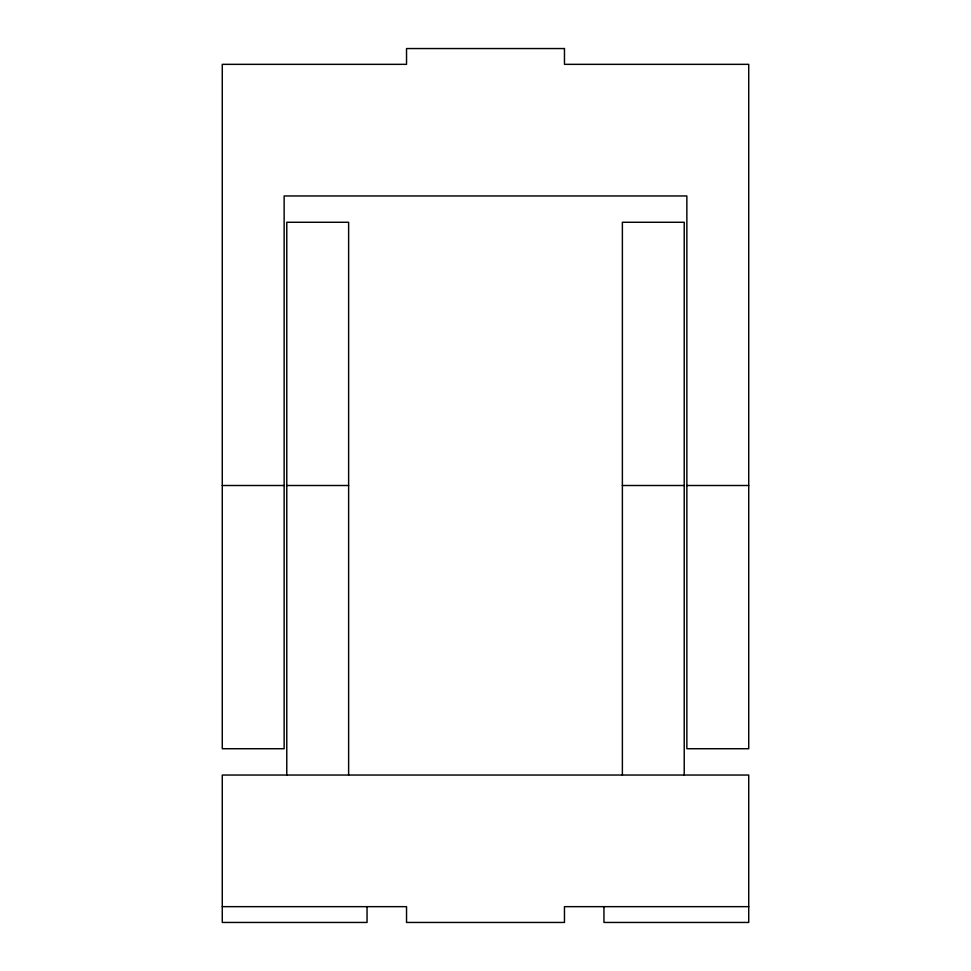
<?xml version="1.0" encoding="UTF-8"?>
<svg xmlns="http://www.w3.org/2000/svg" width="971" height="971" viewBox="0 0 971 971"><rect width="100%" height="100%" fill="white"/><g stroke="black" fill="none" stroke-linecap="round" stroke-linejoin="round"><path stroke-width="1.46" d="M222.274 485.5L284.139 485.5M286.773 485.5L348.625 485.5M622.375 485.5L684.227 485.5M686.861 485.5L748.726 485.5M222.274 906.659L406.533 906.659L406.533 922.45L564.467 922.45L564.467 906.659L748.726 906.659M684.227 775.04L684.227 222.274L622.375 222.274L622.375 775.04M603.95 906.659L603.95 922.45L748.726 922.45L748.726 775.04L222.274 775.04L222.274 922.45L367.05 922.45L367.05 906.659M348.625 775.04L348.625 222.274L286.773 222.274L286.773 775.04M564.467 48.55L406.533 48.55L406.533 64.341L222.274 64.341L222.274 748.726L284.139 748.726L284.139 195.96L686.861 195.96L686.861 748.726L748.726 748.726L748.726 64.341L564.467 64.341L564.467 48.55"/></g></svg>
